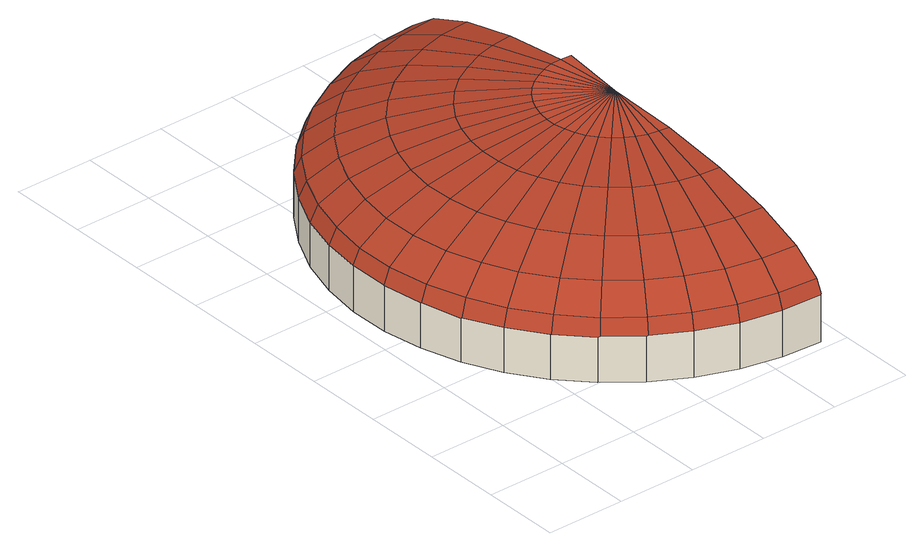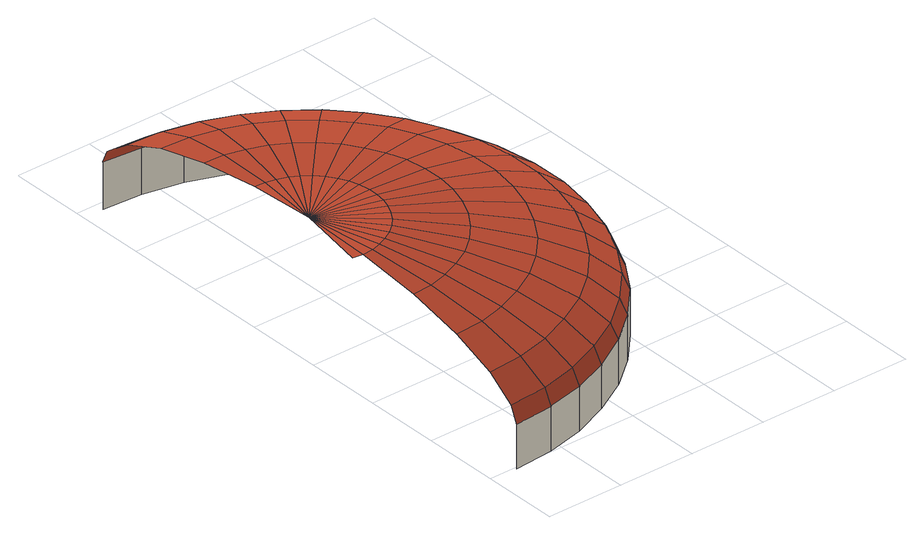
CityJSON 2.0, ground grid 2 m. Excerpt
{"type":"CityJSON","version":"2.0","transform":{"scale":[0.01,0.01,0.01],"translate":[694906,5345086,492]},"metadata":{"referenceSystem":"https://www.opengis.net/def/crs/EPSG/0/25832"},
"CityObjects":{
"building1":{"type":"Building","attributes":{"Gemeindeschluessel":"09162000","HoeheDach":"495.780","HoeheGrund":"492.666","Methode":"2000","NiedrigsteTraufeDesGebaeudes":"493.781","Geometrietyp2DReferenz":"3000","function":"31001_2000","roofType":"3700","measuredHeight":3.11},"geometry":[{"type":"MultiSurface","lod":"2","boundaries":[[[0,1,2,3,4]],[[3,5,6,4]],[[7,8,9,1,0]],[[9,10,11,2,1]],[[3,2,11,12,13,5]],[[14,10,9,8]],[[6,5,13,15,16]],[[12,17,18,15,13]],[[19,8,7,20]],[[21,22,14,8,19]],[[23,24,11,10]],[[24,25,12,11]],[[26,23,10,14]],[[16,15,18,27,28]],[[29,30,21,19,20]],[[25,31,17,12]],[[32,27,18,17]],[[33,26,14,22]],[[34,35,22,21,30]],[[27,36,37,28]],[[38,32,17,31]],[[39,40,34,30,29]],[[41,36,27,32]],[[42,33,22,35]],[[43,44,24,23]],[[44,45,25,24]],[[46,43,23,26]],[[47,48,35,34,40]],[[45,49,31,25]],[[50,41,32,38]],[[51,46,26,33]],[[52,42,35,48]],[[53,54,36,41]],[[55,56,47,40,39]],[[37,36,54,57,58]],[[59,51,33,42]],[[60,38,31,49]],[[61,48,47,56]],[[62,53,41,50]],[[63,52,48,61]],[[64,50,38,60]],[[65,59,42,52]],[[66,67,57,54,53]],[[68,69,44,43]],[[69,70,45,44]],[[71,68,43,46]],[[58,57,67,72,73]],[[70,74,49,45]],[[75,56,55,76]],[[77,71,46,51]],[[78,66,53,62]],[[79,61,56,75]],[[80,62,50,64]],[[81,65,52,63]],[[82,63,61,79]],[[83,77,51,59]],[[84,60,49,74]],[[85,86,72,67,66]],[[87,83,59,65]],[[88,78,62,80]],[[89,64,60,84]],[[73,72,86,90,91]],[[92,81,63,82]],[[93,85,66,78]],[[94,75,76,95]],[[96,79,75,94]],[[97,87,65,81]],[[98,80,64,89]],[[99,82,79,96]],[[100,93,78,88]],[[101,102,69,68]],[[102,103,70,69]],[[104,105,90,86,85]],[[106,101,68,71]],[[90,105,107,91]],[[103,108,74,70]],[[109,106,71,77]],[[110,92,82,99]],[[111,88,80,98]],[[112,97,81,92]],[[113,104,85,93]],[[114,109,77,83]],[[115,94,95,116]],[[117,114,83,87]],[[118,84,74,108]],[[119,120,96,94,115]],[[121,99,96,120]],[[122,100,88,111]],[[123,113,93,100]],[[124,89,84,118]],[[125,112,92,110]],[[126,117,87,97]],[[127,110,99,121]],[[128,98,89,124]],[[105,129,130,107]],[[131,129,105,104]],[[132,126,97,112]],[[133,131,104,113]],[[134,123,100,122]],[[135,111,98,128]],[[136,125,110,127]],[[137,133,113,123]],[[138,102,101]],[[138,103,102]],[[138,101,106]],[[139,132,112,125]],[[138,108,103]],[[140,122,111,135]],[[138,106,109]],[[138,109,114]],[[138,114,117]],[[141,137,123,134]],[[142,134,122,140]],[[138,117,126]],[[143,139,125,136]],[[118,108,138]],[[138,126,132]],[[129,144,145,130]],[[124,118,138]],[[146,144,129,131]],[[147,146,131,133]],[[128,124,138]],[[138,132,139]],[[148,141,134,142]],[[149,147,133,137]],[[135,128,138]],[[140,135,138]],[[138,139,143]],[[150,149,137,141]],[[142,140,138]],[[151,150,141,148]],[[148,142,138]],[[151,148,138]],[[152,151,138]],[[152,153,150,151]],[[153,154,149,150]],[[155,152,138]],[[154,156,147,149]],[[156,157,146,147]],[[157,158,144,146]],[[159,155,138]],[[155,160,153,152]],[[145,144,158,161,162]],[[160,163,154,153]],[[163,164,156,154]],[[164,165,157,156]],[[165,166,161,158,157]],[[161,166,167,162]]],"semantics":{"surfaces":[{"type":"WallSurface"},{"type":"RoofSurface","Dachneigung":"23.612","Dachorientierung":"251.543","Flaeche":"0.456","Z_MAX":"1.557","Z_MAX_ASL":"494.224","Z_MIN":"1.122","Z_MIN_ASL":"493.788"},{"type":"RoofSurface","Dachneigung":"23.641","Dachorientierung":"260.925","Flaeche":"0.471","Z_MAX":"1.557","Z_MAX_ASL":"494.224","Z_MIN":"1.153","Z_MIN_ASL":"493.819"},{"type":"RoofSurface","Dachneigung":"23.603","Dachorientierung":"244.562","Flaeche":"0.452","Z_MAX":"1.557","Z_MAX_ASL":"494.224","Z_MIN":"1.128","Z_MIN_ASL":"493.795"},{"type":"RoofSurface","Dachneigung":"23.673","Dachorientierung":"269.315","Flaeche":"0.431","Z_MAX":"1.557","Z_MAX_ASL":"494.224","Z_MIN":"1.167","Z_MIN_ASL":"493.833"},{"type":"RoofSurface","Dachneigung":"23.500","Dachorientierung":"234.944","Flaeche":"0.468","Z_MAX":"1.557","Z_MAX_ASL":"494.224","Z_MIN":"1.143","Z_MIN_ASL":"493.810"},{"type":"RoofSurface","Dachneigung":"53.980","Dachorientierung":"251.543","Flaeche":"0.813","Z_MAX":"2.064","Z_MAX_ASL":"494.730","Z_MIN":"1.557","Z_MIN_ASL":"494.224"},{"type":"RoofSurface","Dachneigung":"54.017","Dachorientierung":"260.925","Flaeche":"0.869","Z_MAX":"2.064","Z_MAX_ASL":"494.730","Z_MIN":"1.557","Z_MIN_ASL":"494.224"},{"type":"RoofSurface","Dachneigung":"53.968","Dachorientierung":"244.562","Flaeche":"0.806","Z_MAX":"2.064","Z_MAX_ASL":"494.730","Z_MIN":"1.557","Z_MIN_ASL":"494.224"},{"type":"RoofSurface","Dachneigung":"54.058","Dachorientierung":"269.315","Flaeche":"0.823","Z_MAX":"2.064","Z_MAX_ASL":"494.730","Z_MIN":"1.557","Z_MIN_ASL":"494.224"},{"type":"RoofSurface","Dachneigung":"23.676","Dachorientierung":"279.048","Flaeche":"0.427","Z_MAX":"1.557","Z_MAX_ASL":"494.224","Z_MIN":"1.152","Z_MIN_ASL":"493.819"},{"type":"RoofSurface","Dachneigung":"53.956","Dachorientierung":"234.898","Flaeche":"0.842","Z_MAX":"2.064","Z_MAX_ASL":"494.730","Z_MIN":"1.557","Z_MIN_ASL":"494.224"},{"type":"RoofSurface","Dachneigung":"23.588","Dachorientierung":"227.076","Flaeche":"0.456","Z_MAX":"1.557","Z_MAX_ASL":"494.224","Z_MIN":"1.154","Z_MIN_ASL":"493.820"},{"type":"RoofSurface","Dachneigung":"54.062","Dachorientierung":"279.048","Flaeche":"0.810","Z_MAX":"2.064","Z_MAX_ASL":"494.730","Z_MIN":"1.557","Z_MIN_ASL":"494.224"},{"type":"RoofSurface","Dachneigung":"23.602","Dachorientierung":"286.993","Flaeche":"0.465","Z_MAX":"1.557","Z_MAX_ASL":"494.224","Z_MIN":"1.126","Z_MIN_ASL":"493.792"},{"type":"RoofSurface","Dachneigung":"53.948","Dachorientierung":"227.076","Flaeche":"0.842","Z_MAX":"2.064","Z_MAX_ASL":"494.730","Z_MIN":"1.557","Z_MIN_ASL":"494.224"},{"type":"RoofSurface","Dachneigung":"68.570","Dachorientierung":"251.543","Flaeche":"0.965","Z_MAX":"2.498","Z_MAX_ASL":"495.165","Z_MIN":"2.064","Z_MIN_ASL":"494.730"},{"type":"RoofSurface","Dachneigung":"68.597","Dachorientierung":"260.925","Flaeche":"1.031","Z_MAX":"2.498","Z_MAX_ASL":"495.165","Z_MIN":"2.064","Z_MIN_ASL":"494.730"},{"type":"RoofSurface","Dachneigung":"68.562","Dachorientierung":"244.562","Flaeche":"0.956","Z_MAX":"2.498","Z_MAX_ASL":"495.165","Z_MIN":"2.064","Z_MIN_ASL":"494.730"},{"type":"RoofSurface","Dachneigung":"23.601","Dachorientierung":"218.079","Flaeche":"0.432","Z_MAX":"1.557","Z_MAX_ASL":"494.224","Z_MIN":"1.164","Z_MIN_ASL":"493.831"},{"type":"RoofSurface","Dachneigung":"68.627","Dachorientierung":"269.315","Flaeche":"0.977","Z_MAX":"2.498","Z_MAX_ASL":"495.165","Z_MIN":"2.064","Z_MIN_ASL":"494.730"},{"type":"RoofSurface","Dachneigung":"54.034","Dachorientierung":"287.019","Flaeche":"0.823","Z_MAX":"2.064","Z_MAX_ASL":"494.730","Z_MIN":"1.557","Z_MIN_ASL":"494.224"},{"type":"RoofSurface","Dachneigung":"68.554","Dachorientierung":"234.898","Flaeche":"0.999","Z_MAX":"2.498","Z_MAX_ASL":"495.165","Z_MIN":"2.064","Z_MIN_ASL":"494.730"},{"type":"RoofSurface","Dachneigung":"53.966","Dachorientierung":"218.079","Flaeche":"0.825","Z_MAX":"2.064","Z_MAX_ASL":"494.730","Z_MIN":"1.557","Z_MIN_ASL":"494.224"},{"type":"RoofSurface","Dachneigung":"23.579","Dachorientierung":"295.270","Flaeche":"0.468","Z_MAX":"1.557","Z_MAX_ASL":"494.224","Z_MIN":"1.126","Z_MIN_ASL":"493.792"},{"type":"RoofSurface","Dachneigung":"68.548","Dachorientierung":"227.076","Flaeche":"0.999","Z_MAX":"2.498","Z_MAX_ASL":"495.165","Z_MIN":"2.064","Z_MIN_ASL":"494.730"},{"type":"RoofSurface","Dachneigung":"68.629","Dachorientierung":"279.048","Flaeche":"0.962","Z_MAX":"2.498","Z_MAX_ASL":"495.165","Z_MIN":"2.064","Z_MIN_ASL":"494.730"},{"type":"RoofSurface","Dachneigung":"23.605","Dachorientierung":"209.543","Flaeche":"0.401","Z_MAX":"1.557","Z_MAX_ASL":"494.224","Z_MIN":"1.179","Z_MIN_ASL":"493.846"},{"type":"RoofSurface","Dachneigung":"54.033","Dachorientierung":"295.307","Flaeche":"0.812","Z_MAX":"2.064","Z_MAX_ASL":"494.730","Z_MIN":"1.557","Z_MIN_ASL":"494.224"},{"type":"RoofSurface","Dachneigung":"53.970","Dachorientierung":"209.543","Flaeche":"0.795","Z_MAX":"2.064","Z_MAX_ASL":"494.730","Z_MIN":"1.557","Z_MIN_ASL":"494.224"},{"type":"RoofSurface","Dachneigung":"68.609","Dachorientierung":"287.019","Flaeche":"0.978","Z_MAX":"2.498","Z_MAX_ASL":"495.165","Z_MIN":"2.064","Z_MIN_ASL":"494.730"},{"type":"RoofSurface","Dachneigung":"68.560","Dachorientierung":"218.079","Flaeche":"0.980","Z_MAX":"2.498","Z_MAX_ASL":"495.165","Z_MIN":"2.064","Z_MIN_ASL":"494.730"},{"type":"RoofSurface","Dachneigung":"23.665","Dachorientierung":"303.359","Flaeche":"0.451","Z_MAX":"1.557","Z_MAX_ASL":"494.224","Z_MIN":"1.136","Z_MIN_ASL":"493.803"},{"type":"RoofSurface","Dachneigung":"76.988","Dachorientierung":"251.543","Flaeche":"0.922","Z_MAX":"2.832","Z_MAX_ASL":"495.499","Z_MIN":"2.498","Z_MIN_ASL":"495.165"},{"type":"RoofSurface","Dachneigung":"77.005","Dachorientierung":"260.925","Flaeche":"0.985","Z_MAX":"2.832","Z_MAX_ASL":"495.499","Z_MIN":"2.498","Z_MIN_ASL":"495.165"},{"type":"RoofSurface","Dachneigung":"76.982","Dachorientierung":"244.562","Flaeche":"0.913","Z_MAX":"2.832","Z_MAX_ASL":"495.499","Z_MIN":"2.498","Z_MIN_ASL":"495.165"},{"type":"RoofSurface","Dachneigung":"77.024","Dachorientierung":"269.315","Flaeche":"0.934","Z_MAX":"2.832","Z_MAX_ASL":"495.499","Z_MIN":"2.498","Z_MIN_ASL":"495.165"},{"type":"RoofSurface","Dachneigung":"76.977","Dachorientierung":"234.898","Flaeche":"0.954","Z_MAX":"2.832","Z_MAX_ASL":"495.499","Z_MIN":"2.498","Z_MIN_ASL":"495.165"},{"type":"RoofSurface","Dachneigung":"54.048","Dachorientierung":"303.359","Flaeche":"0.812","Z_MAX":"2.064","Z_MAX_ASL":"494.730","Z_MIN":"1.557","Z_MIN_ASL":"494.224"},{"type":"RoofSurface","Dachneigung":"23.620","Dachorientierung":"200.948","Flaeche":"0.424","Z_MAX":"1.557","Z_MAX_ASL":"494.224","Z_MIN":"1.179","Z_MIN_ASL":"493.846"},{"type":"RoofSurface","Dachneigung":"68.608","Dachorientierung":"295.307","Flaeche":"0.964","Z_MAX":"2.498","Z_MAX_ASL":"495.165","Z_MIN":"2.064","Z_MIN_ASL":"494.730"},{"type":"RoofSurface","Dachneigung":"68.564","Dachorientierung":"209.543","Flaeche":"0.944","Z_MAX":"2.498","Z_MAX_ASL":"495.165","Z_MIN":"2.064","Z_MIN_ASL":"494.730"},{"type":"RoofSurface","Dachneigung":"53.954","Dachorientierung":"200.960","Flaeche":"0.847","Z_MAX":"2.064","Z_MAX_ASL":"494.730","Z_MIN":"1.557","Z_MIN_ASL":"494.224"},{"type":"RoofSurface","Dachneigung":"76.973","Dachorientierung":"227.076","Flaeche":"0.955","Z_MAX":"2.832","Z_MAX_ASL":"495.499","Z_MIN":"2.498","Z_MIN_ASL":"495.165"},{"type":"RoofSurface","Dachneigung":"77.026","Dachorientierung":"279.048","Flaeche":"0.920","Z_MAX":"2.832","Z_MAX_ASL":"495.499","Z_MIN":"2.498","Z_MIN_ASL":"495.165"},{"type":"RoofSurface","Dachneigung":"23.670","Dachorientierung":"312.399","Flaeche":"0.446","Z_MAX":"1.557","Z_MAX_ASL":"494.224","Z_MIN":"1.150","Z_MIN_ASL":"493.817"},{"type":"RoofSurface","Dachneigung":"76.981","Dachorientierung":"218.079","Flaeche":"0.936","Z_MAX":"2.832","Z_MAX_ASL":"495.499","Z_MIN":"2.498","Z_MIN_ASL":"495.165"},{"type":"RoofSurface","Dachneigung":"68.619","Dachorientierung":"303.359","Flaeche":"0.964","Z_MAX":"2.498","Z_MAX_ASL":"495.165","Z_MIN":"2.064","Z_MIN_ASL":"494.730"},{"type":"RoofSurface","Dachneigung":"77.013","Dachorientierung":"287.019","Flaeche":"0.934","Z_MAX":"2.832","Z_MAX_ASL":"495.499","Z_MIN":"2.498","Z_MIN_ASL":"495.165"},{"type":"RoofSurface","Dachneigung":"68.552","Dachorientierung":"200.960","Flaeche":"1.005","Z_MAX":"2.498","Z_MAX_ASL":"495.165","Z_MIN":"2.064","Z_MIN_ASL":"494.730"},{"type":"RoofSurface","Dachneigung":"54.054","Dachorientierung":"312.399","Flaeche":"0.821","Z_MAX":"2.064","Z_MAX_ASL":"494.730","Z_MIN":"1.557","Z_MIN_ASL":"494.224"},{"type":"RoofSurface","Dachneigung":"23.509","Dachorientierung":"192.500","Flaeche":"0.413","Z_MAX":"1.557","Z_MAX_ASL":"494.224","Z_MIN":"1.179","Z_MIN_ASL":"493.846"},{"type":"RoofSurface","Dachneigung":"76.983","Dachorientierung":"209.543","Flaeche":"0.902","Z_MAX":"2.832","Z_MAX_ASL":"495.499","Z_MIN":"2.498","Z_MIN_ASL":"495.165"},{"type":"RoofSurface","Dachneigung":"77.012","Dachorientierung":"295.307","Flaeche":"0.922","Z_MAX":"2.832","Z_MAX_ASL":"495.499","Z_MIN":"2.498","Z_MIN_ASL":"495.165"},{"type":"RoofSurface","Dachneigung":"53.958","Dachorientierung":"192.464","Flaeche":"0.821","Z_MAX":"2.064","Z_MAX_ASL":"494.730","Z_MIN":"1.557","Z_MIN_ASL":"494.224"},{"type":"RoofSurface","Dachneigung":"68.624","Dachorientierung":"312.399","Flaeche":"0.976","Z_MAX":"2.498","Z_MAX_ASL":"495.165","Z_MIN":"2.064","Z_MIN_ASL":"494.730"},{"type":"RoofSurface","Dachneigung":"82.889","Dachorientierung":"251.543","Flaeche":"0.663","Z_MAX":"3.042","Z_MAX_ASL":"495.708","Z_MIN":"2.832","Z_MIN_ASL":"495.499"},{"type":"RoofSurface","Dachneigung":"82.899","Dachorientierung":"260.925","Flaeche":"0.708","Z_MAX":"3.042","Z_MAX_ASL":"495.708","Z_MIN":"2.832","Z_MIN_ASL":"495.499"},{"type":"RoofSurface","Dachneigung":"23.657","Dachorientierung":"321.017","Flaeche":"0.454","Z_MAX":"1.557","Z_MAX_ASL":"494.224","Z_MIN":"1.149","Z_MIN_ASL":"493.816"},{"type":"RoofSurface","Dachneigung":"82.886","Dachorientierung":"244.562","Flaeche":"0.657","Z_MAX":"3.042","Z_MAX_ASL":"495.708","Z_MIN":"2.832","Z_MIN_ASL":"495.499"},{"type":"RoofSurface","Dachneigung":"82.909","Dachorientierung":"269.315","Flaeche":"0.671","Z_MAX":"3.042","Z_MAX_ASL":"495.708","Z_MIN":"2.832","Z_MIN_ASL":"495.499"},{"type":"RoofSurface","Dachneigung":"82.883","Dachorientierung":"234.898","Flaeche":"0.686","Z_MAX":"3.042","Z_MAX_ASL":"495.708","Z_MIN":"2.832","Z_MIN_ASL":"495.499"},{"type":"RoofSurface","Dachneigung":"68.555","Dachorientierung":"192.464","Flaeche":"0.974","Z_MAX":"2.498","Z_MAX_ASL":"495.165","Z_MIN":"2.064","Z_MIN_ASL":"494.730"},{"type":"RoofSurface","Dachneigung":"77.019","Dachorientierung":"303.359","Flaeche":"0.922","Z_MAX":"2.832","Z_MAX_ASL":"495.499","Z_MIN":"2.498","Z_MIN_ASL":"495.165"},{"type":"RoofSurface","Dachneigung":"76.976","Dachorientierung":"200.960","Flaeche":"0.960","Z_MAX":"2.832","Z_MAX_ASL":"495.499","Z_MIN":"2.498","Z_MIN_ASL":"495.165"},{"type":"RoofSurface","Dachneigung":"54.037","Dachorientierung":"321.017","Flaeche":"0.828","Z_MAX":"2.064","Z_MAX_ASL":"494.730","Z_MIN":"1.557","Z_MIN_ASL":"494.224"},{"type":"RoofSurface","Dachneigung":"82.881","Dachorientierung":"227.076","Flaeche":"0.686","Z_MAX":"3.042","Z_MAX_ASL":"495.708","Z_MIN":"2.832","Z_MIN_ASL":"495.499"},{"type":"RoofSurface","Dachneigung":"82.886","Dachorientierung":"218.079","Flaeche":"0.673","Z_MAX":"3.042","Z_MAX_ASL":"495.708","Z_MIN":"2.832","Z_MIN_ASL":"495.499"},{"type":"RoofSurface","Dachneigung":"82.910","Dachorientierung":"279.048","Flaeche":"0.661","Z_MAX":"3.042","Z_MAX_ASL":"495.708","Z_MIN":"2.832","Z_MIN_ASL":"495.499"},{"type":"RoofSurface","Dachneigung":"23.652","Dachorientierung":"183.907","Flaeche":"0.398","Z_MAX":"1.557","Z_MAX_ASL":"494.224","Z_MIN":"1.195","Z_MIN_ASL":"493.861"},{"type":"RoofSurface","Dachneigung":"53.963","Dachorientierung":"183.928","Flaeche":"0.840","Z_MAX":"2.064","Z_MAX_ASL":"494.730","Z_MIN":"1.557","Z_MIN_ASL":"494.224"},{"type":"RoofSurface","Dachneigung":"77.022","Dachorientierung":"312.399","Flaeche":"0.932","Z_MAX":"2.832","Z_MAX_ASL":"495.499","Z_MIN":"2.498","Z_MIN_ASL":"495.165"},{"type":"RoofSurface","Dachneigung":"68.612","Dachorientierung":"321.017","Flaeche":"0.983","Z_MAX":"2.498","Z_MAX_ASL":"495.165","Z_MIN":"2.064","Z_MIN_ASL":"494.730"},{"type":"RoofSurface","Dachneigung":"82.903","Dachorientierung":"287.019","Flaeche":"0.672","Z_MAX":"3.042","Z_MAX_ASL":"495.708","Z_MIN":"2.832","Z_MIN_ASL":"495.499"},{"type":"RoofSurface","Dachneigung":"76.978","Dachorientierung":"192.464","Flaeche":"0.930","Z_MAX":"2.832","Z_MAX_ASL":"495.499","Z_MIN":"2.498","Z_MIN_ASL":"495.165"},{"type":"RoofSurface","Dachneigung":"82.887","Dachorientierung":"209.543","Flaeche":"0.648","Z_MAX":"3.042","Z_MAX_ASL":"495.708","Z_MIN":"2.832","Z_MIN_ASL":"495.499"},{"type":"RoofSurface","Dachneigung":"68.559","Dachorientierung":"183.928","Flaeche":"0.997","Z_MAX":"2.498","Z_MAX_ASL":"495.165","Z_MIN":"2.064","Z_MIN_ASL":"494.730"},{"type":"RoofSurface","Dachneigung":"82.903","Dachorientierung":"295.307","Flaeche":"0.662","Z_MAX":"3.042","Z_MAX_ASL":"495.708","Z_MIN":"2.832","Z_MIN_ASL":"495.499"},{"type":"RoofSurface","Dachneigung":"23.598","Dachorientierung":"330.921","Flaeche":"0.475","Z_MAX":"1.557","Z_MAX_ASL":"494.224","Z_MIN":"1.114","Z_MIN_ASL":"493.781"},{"type":"RoofSurface","Dachneigung":"82.883","Dachorientierung":"200.960","Flaeche":"0.690","Z_MAX":"3.042","Z_MAX_ASL":"495.708","Z_MIN":"2.832","Z_MIN_ASL":"495.499"},{"type":"RoofSurface","Dachneigung":"53.961","Dachorientierung":"330.921","Flaeche":"0.822","Z_MAX":"2.064","Z_MAX_ASL":"494.730","Z_MIN":"1.557","Z_MIN_ASL":"494.224"},{"type":"RoofSurface","Dachneigung":"77.014","Dachorientierung":"321.017","Flaeche":"0.939","Z_MAX":"2.832","Z_MAX_ASL":"495.499","Z_MIN":"2.498","Z_MIN_ASL":"495.165"},{"type":"RoofSurface","Dachneigung":"82.907","Dachorientierung":"303.359","Flaeche":"0.662","Z_MAX":"3.042","Z_MAX_ASL":"495.708","Z_MIN":"2.832","Z_MIN_ASL":"495.499"},{"type":"RoofSurface","Dachneigung":"76.980","Dachorientierung":"183.928","Flaeche":"0.953","Z_MAX":"2.832","Z_MAX_ASL":"495.499","Z_MIN":"2.498","Z_MIN_ASL":"495.165"},{"type":"RoofSurface","Dachneigung":"68.557","Dachorientierung":"330.921","Flaeche":"0.976","Z_MAX":"2.498","Z_MAX_ASL":"495.165","Z_MIN":"2.064","Z_MIN_ASL":"494.730"},{"type":"RoofSurface","Dachneigung":"87.729","Dachorientierung":"251.543","Flaeche":"0.241","Z_MAX":"3.114","Z_MAX_ASL":"495.780","Z_MIN":"3.042","Z_MIN_ASL":"495.708"},{"type":"RoofSurface","Dachneigung":"87.733","Dachorientierung":"260.925","Flaeche":"0.257","Z_MAX":"3.114","Z_MAX_ASL":"495.780","Z_MIN":"3.042","Z_MIN_ASL":"495.708"},{"type":"RoofSurface","Dachneigung":"87.728","Dachorientierung":"244.562","Flaeche":"0.239","Z_MAX":"3.114","Z_MAX_ASL":"495.780","Z_MIN":"3.042","Z_MIN_ASL":"495.708"},{"type":"RoofSurface","Dachneigung":"82.884","Dachorientierung":"192.464","Flaeche":"0.669","Z_MAX":"3.042","Z_MAX_ASL":"495.708","Z_MIN":"2.832","Z_MIN_ASL":"495.499"},{"type":"RoofSurface","Dachneigung":"87.736","Dachorientierung":"269.315","Flaeche":"0.244","Z_MAX":"3.114","Z_MAX_ASL":"495.780","Z_MIN":"3.042","Z_MIN_ASL":"495.708"},{"type":"RoofSurface","Dachneigung":"82.908","Dachorientierung":"312.399","Flaeche":"0.670","Z_MAX":"3.042","Z_MAX_ASL":"495.708","Z_MIN":"2.832","Z_MIN_ASL":"495.499"},{"type":"RoofSurface","Dachneigung":"87.727","Dachorientierung":"234.898","Flaeche":"0.249","Z_MAX":"3.114","Z_MAX_ASL":"495.780","Z_MIN":"3.042","Z_MIN_ASL":"495.708"},{"type":"RoofSurface","Dachneigung":"87.727","Dachorientierung":"227.076","Flaeche":"0.249","Z_MAX":"3.114","Z_MAX_ASL":"495.780","Z_MIN":"3.042","Z_MIN_ASL":"495.708"},{"type":"RoofSurface","Dachneigung":"87.728","Dachorientierung":"218.079","Flaeche":"0.245","Z_MAX":"3.114","Z_MAX_ASL":"495.780","Z_MIN":"3.042","Z_MIN_ASL":"495.708"},{"type":"RoofSurface","Dachneigung":"76.979","Dachorientierung":"330.921","Flaeche":"0.932","Z_MAX":"2.832","Z_MAX_ASL":"495.499","Z_MIN":"2.498","Z_MIN_ASL":"495.165"},{"type":"RoofSurface","Dachneigung":"82.904","Dachorientierung":"321.017","Flaeche":"0.675","Z_MAX":"3.042","Z_MAX_ASL":"495.708","Z_MIN":"2.832","Z_MIN_ASL":"495.499"},{"type":"RoofSurface","Dachneigung":"87.729","Dachorientierung":"209.543","Flaeche":"0.236","Z_MAX":"3.114","Z_MAX_ASL":"495.780","Z_MIN":"3.042","Z_MIN_ASL":"495.708"},{"type":"RoofSurface","Dachneigung":"82.885","Dachorientierung":"183.928","Flaeche":"0.685","Z_MAX":"3.042","Z_MAX_ASL":"495.708","Z_MIN":"2.832","Z_MIN_ASL":"495.499"},{"type":"RoofSurface","Dachneigung":"87.736","Dachorientierung":"279.048","Flaeche":"0.240","Z_MAX":"3.114","Z_MAX_ASL":"495.780","Z_MIN":"3.042","Z_MIN_ASL":"495.708"},{"type":"RoofSurface","Dachneigung":"87.727","Dachorientierung":"200.960","Flaeche":"0.251","Z_MAX":"3.114","Z_MAX_ASL":"495.780","Z_MIN":"3.042","Z_MIN_ASL":"495.708"},{"type":"RoofSurface","Dachneigung":"87.734","Dachorientierung":"287.019","Flaeche":"0.244","Z_MAX":"3.114","Z_MAX_ASL":"495.780","Z_MIN":"3.042","Z_MIN_ASL":"495.708"},{"type":"RoofSurface","Dachneigung":"23.596","Dachorientierung":"337.209","Flaeche":"0.478","Z_MAX":"1.557","Z_MAX_ASL":"494.224","Z_MIN":"1.114","Z_MIN_ASL":"493.781"},{"type":"RoofSurface","Dachneigung":"53.937","Dachorientierung":"337.201","Flaeche":"0.812","Z_MAX":"2.064","Z_MAX_ASL":"494.730","Z_MIN":"1.557","Z_MIN_ASL":"494.224"},{"type":"RoofSurface","Dachneigung":"87.734","Dachorientierung":"295.307","Flaeche":"0.241","Z_MAX":"3.114","Z_MAX_ASL":"495.780","Z_MIN":"3.042","Z_MIN_ASL":"495.708"},{"type":"RoofSurface","Dachneigung":"87.728","Dachorientierung":"192.464","Flaeche":"0.243","Z_MAX":"3.114","Z_MAX_ASL":"495.780","Z_MIN":"3.042","Z_MIN_ASL":"495.708"},{"type":"RoofSurface","Dachneigung":"82.884","Dachorientierung":"330.921","Flaeche":"0.670","Z_MAX":"3.042","Z_MAX_ASL":"495.708","Z_MIN":"2.832","Z_MIN_ASL":"495.499"},{"type":"RoofSurface","Dachneigung":"68.540","Dachorientierung":"337.201","Flaeche":"0.964","Z_MAX":"2.498","Z_MAX_ASL":"495.165","Z_MIN":"2.064","Z_MIN_ASL":"494.730"},{"type":"RoofSurface","Dachneigung":"87.735","Dachorientierung":"303.359","Flaeche":"0.241","Z_MAX":"3.114","Z_MAX_ASL":"495.780","Z_MIN":"3.042","Z_MIN_ASL":"495.708"},{"type":"RoofSurface","Dachneigung":"87.736","Dachorientierung":"312.399","Flaeche":"0.244","Z_MAX":"3.114","Z_MAX_ASL":"495.780","Z_MIN":"3.042","Z_MIN_ASL":"495.708"},{"type":"RoofSurface","Dachneigung":"87.728","Dachorientierung":"183.928","Flaeche":"0.249","Z_MAX":"3.114","Z_MAX_ASL":"495.780","Z_MIN":"3.042","Z_MIN_ASL":"495.708"},{"type":"RoofSurface","Dachneigung":"76.968","Dachorientierung":"337.201","Flaeche":"0.921","Z_MAX":"2.832","Z_MAX_ASL":"495.499","Z_MIN":"2.498","Z_MIN_ASL":"495.165"},{"type":"RoofSurface","Dachneigung":"87.734","Dachorientierung":"321.017","Flaeche":"0.245","Z_MAX":"3.114","Z_MAX_ASL":"495.780","Z_MIN":"3.042","Z_MIN_ASL":"495.708"},{"type":"RoofSurface","Dachneigung":"82.878","Dachorientierung":"337.201","Flaeche":"0.662","Z_MAX":"3.042","Z_MAX_ASL":"495.708","Z_MIN":"2.832","Z_MIN_ASL":"495.499"},{"type":"RoofSurface","Dachneigung":"87.728","Dachorientierung":"330.921","Flaeche":"0.244","Z_MAX":"3.114","Z_MAX_ASL":"495.780","Z_MIN":"3.042","Z_MIN_ASL":"495.708"},{"type":"RoofSurface","Dachneigung":"87.726","Dachorientierung":"337.201","Flaeche":"0.241","Z_MAX":"3.114","Z_MAX_ASL":"495.780","Z_MIN":"3.042","Z_MIN_ASL":"495.708"},{"type":"RoofSurface","Dachneigung":"87.729","Dachorientierung":"346.053","Flaeche":"0.240","Z_MAX":"3.114","Z_MAX_ASL":"495.780","Z_MIN":"3.042","Z_MIN_ASL":"495.708"},{"type":"RoofSurface","Dachneigung":"82.887","Dachorientierung":"346.053","Flaeche":"0.660","Z_MAX":"3.042","Z_MAX_ASL":"495.708","Z_MIN":"2.832","Z_MIN_ASL":"495.499"},{"type":"RoofSurface","Dachneigung":"76.983","Dachorientierung":"346.053","Flaeche":"0.918","Z_MAX":"2.832","Z_MAX_ASL":"495.499","Z_MIN":"2.498","Z_MIN_ASL":"495.165"},{"type":"RoofSurface","Dachneigung":"87.726","Dachorientierung":"355.616","Flaeche":"0.249","Z_MAX":"3.114","Z_MAX_ASL":"495.780","Z_MIN":"3.042","Z_MIN_ASL":"495.708"},{"type":"RoofSurface","Dachneigung":"68.563","Dachorientierung":"346.053","Flaeche":"0.961","Z_MAX":"2.498","Z_MAX_ASL":"495.165","Z_MIN":"2.064","Z_MIN_ASL":"494.730"},{"type":"RoofSurface","Dachneigung":"53.969","Dachorientierung":"346.053","Flaeche":"0.810","Z_MAX":"2.064","Z_MAX_ASL":"494.730","Z_MIN":"1.557","Z_MIN_ASL":"494.224"},{"type":"RoofSurface","Dachneigung":"23.658","Dachorientierung":"346.079","Flaeche":"0.455","Z_MAX":"1.557","Z_MAX_ASL":"494.224","Z_MIN":"1.133","Z_MIN_ASL":"493.800"},{"type":"RoofSurface","Dachneigung":"87.723","Dachorientierung":"3.928","Flaeche":"0.248","Z_MAX":"3.114","Z_MAX_ASL":"495.780","Z_MIN":"3.042","Z_MIN_ASL":"495.708"},{"type":"RoofSurface","Dachneigung":"82.879","Dachorientierung":"355.616","Flaeche":"0.685","Z_MAX":"3.042","Z_MAX_ASL":"495.708","Z_MIN":"2.832","Z_MIN_ASL":"495.499"},{"type":"RoofSurface","Dachneigung":"76.970","Dachorientierung":"355.616","Flaeche":"0.953","Z_MAX":"2.832","Z_MAX_ASL":"495.499","Z_MIN":"2.498","Z_MIN_ASL":"495.165"},{"type":"RoofSurface","Dachneigung":"68.543","Dachorientierung":"355.616","Flaeche":"0.998","Z_MAX":"2.498","Z_MAX_ASL":"495.165","Z_MIN":"2.064","Z_MIN_ASL":"494.730"},{"type":"RoofSurface","Dachneigung":"53.942","Dachorientierung":"355.616","Flaeche":"0.841","Z_MAX":"2.064","Z_MAX_ASL":"494.730","Z_MIN":"1.557","Z_MIN_ASL":"494.224"},{"type":"RoofSurface","Dachneigung":"23.583","Dachorientierung":"355.616","Flaeche":"0.470","Z_MAX":"1.557","Z_MAX_ASL":"494.224","Z_MIN":"1.141","Z_MIN_ASL":"493.808"}],"values":[0,0,0,1,2,3,0,4,0,5,6,7,8,0,0,9,10,11,12,0,13,0,14,15,16,17,18,19,20,21,22,23,24,0,0,25,26,27,28,29,30,31,32,33,34,35,0,36,0,37,38,39,40,41,42,43,44,45,46,47,48,0,49,50,0,51,52,53,54,55,56,57,58,59,0,60,61,62,63,64,65,66,0,67,68,69,70,71,72,73,74,75,76,77,0,78,79,80,81,82,83,84,85,86,87,88,89,90,91,92,93,94,95,96,97,98,99,0,100,101,102,103,104,105,106,107,108,109,110,111,112,113,114,115,116,117,118,119,120,121,122,123,0,124,125,126,127,0]}}]}
},
"vertices":[
[95,457,67],[95,457,179],[65,553,183],[64,556,182],[64,556,67],[48,658,183],[48,658,67],[140,365,67],[140,365,182],[96,455,180],[113,462,222],[82,557,222],[65,661,222],[48,660,183],[156,373,222],[47,761,184],[47,761,67],[64,762,222],[47,763,185],[199,280,181],[199,280,67],[201,278,182],[215,289,222],[178,488,273],[150,573,273],[135,667,273],[216,408,273],[62,863,182],[62,863,67],[270,204,67],[270,204,182],[134,757,273],[80,860,222],[269,332,273],[274,201,184],[285,213,222],[91,962,179],[91,962,67],[148,845,273],[352,139,67],[352,139,183],[109,956,222],[332,265,273],[281,529,317],[258,598,317],[246,675,317],[312,464,317],[356,137,185],[365,151,222],[245,749,317],[174,931,273],[356,402,317],[404,209,273],[151,1046,222],[135,1055,181],[443,88,67],[443,88,186],[136,1056,180],[136,1056,67],[407,347,317],[256,820,317],[450,103,222],[212,1011,273],[480,166,273],[278,891,317],[465,301,317],[206,1129,222],[192,1140,182],[416,583,350],[399,632,350],[391,686,350],[438,537,350],[193,1141,182],[193,1141,67],[390,738,350],[541,50,185],[541,50,67],[468,493,350],[261,1086,273],[547,66,222],[309,956,317],[528,266,317],[567,132,273],[505,454,350],[398,788,350],[274,1203,222],[262,1216,183],[546,421,350],[349,1017,317],[413,838,350],[263,1217,182],[263,1217,67],[598,239,317],[322,1152,273],[643,28,186],[643,28,67],[645,44,222],[590,397,350],[435,885,350],[655,113,273],[399,1071,317],[572,645,371],[564,670,371],[559,699,371],[352,1267,222],[342,1281,182],[583,621,371],[342,1281,67],[559,725,371],[599,599,371],[670,223,317],[464,928,350],[640,377,350],[392,1209,273],[618,578,371],[746,22,188],[746,22,67],[640,562,371],[563,752,371],[748,22,189],[747,37,222],[747,107,273],[499,966,350],[456,1118,317],[571,777,371],[691,366,350],[662,549,371],[745,218,317],[582,801,371],[432,1333,178],[432,1333,67],[440,1316,222],[688,539,371],[471,1253,273],[539,999,350],[597,824,371],[744,362,350],[521,1154,317],[740,712,378],[715,533,371],[615,843,371],[585,1024,350],[636,861,371],[742,531,371],[527,1372,180],[527,1372,67],[532,1354,222],[554,1288,273],[660,874,371],[588,1182,317],[632,1044,350],[684,884,371],[710,891,371],[682,1057,350],[658,1200,317],[738,893,371],[640,1309,273],[628,1378,222],[626,1396,182],[765,891,371],[735,1061,350],[627,1396,181],[627,1396,67],[734,1205,317],[732,1316,273],[731,1386,222],[730,1404,181],[730,1404,67]
]}
